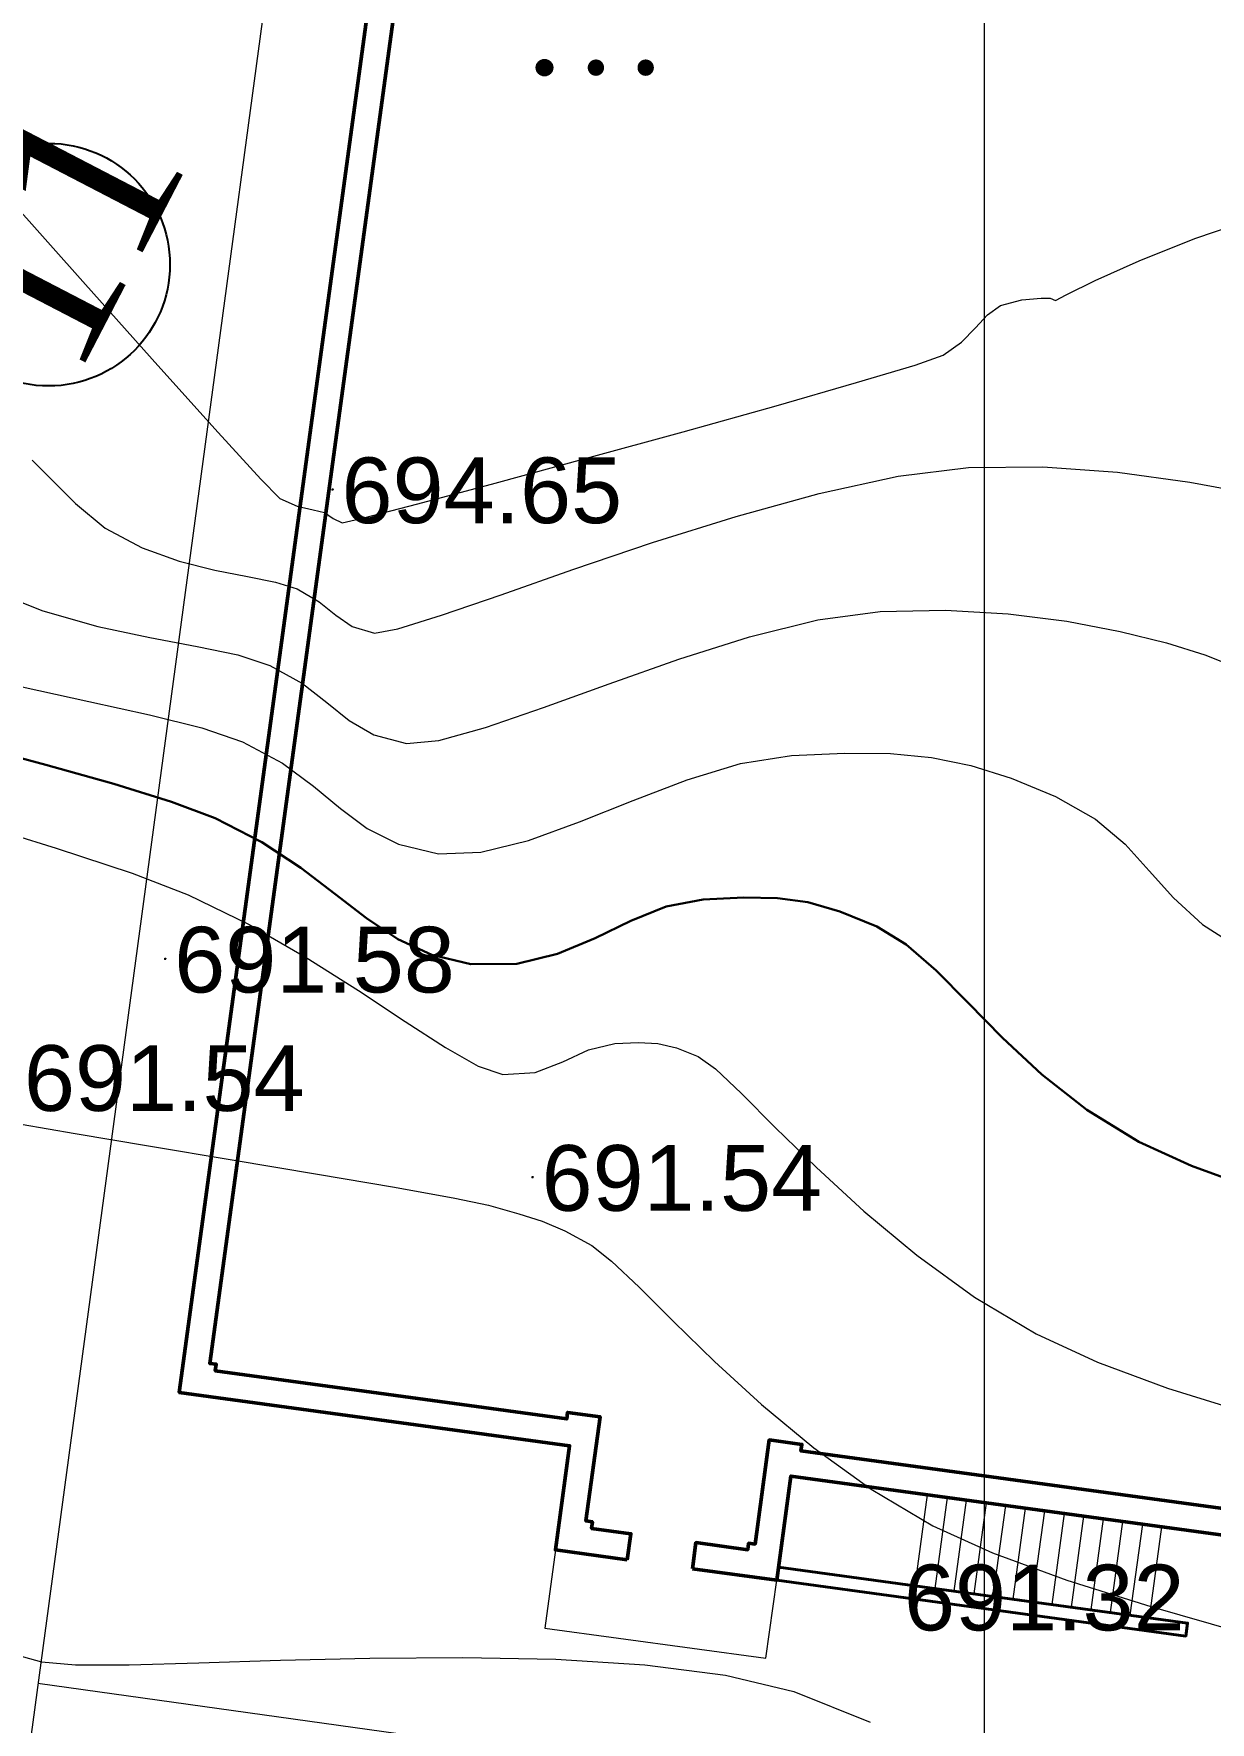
# Model space of a CAD drawing. Header units: feet. Extents: x 3381 to 683784, y 675186 to 4376258.
# Drawn here: x 682597.73 to 682615.64, y 4375721.97 to 4375747.67 of the extents above; entities that cross this region are included whole.
import ezdxf

# ---------------------------------------------------------------- set-up
doc = ezdxf.new("R2010")
doc.units = ezdxf.units.FT
doc.header["$MEASUREMENT"] = 0
doc.header["$PDMODE"] = 34
doc.header["$PDSIZE"] = 0.01
doc.linetypes.add('DUZ', pattern=[0])
doc.layers.get('0').update_dxf_attribs({"linetype": 'CONTINUOUS'})
for name, color, linetype in [('0_Point_Height', 2, 'CONTINUOUS'), ('0_Point_Point', 7, 'CONTINUOUS'), ('col bitkisi', 7, 'CONTINUOUS'), ('Layer8', 7, 'CONTINUOUS')]:
    doc.layers.add(name, color=color, linetype=linetype)
for name, color, linetype, lineweight in [('ANA HORIZONTAL', 24, 'CONTINUOUS', 30), ('HORIZANTAL', 24, 'CONTINUOUS', 13), ('km setka', 170, 'CONTINUOUS', 15)]:
    doc.layers.add(name, color=color, linetype=linetype, lineweight=lineweight)
doc.styles.get("Standard").update_dxf_attribs({"font": 'arial.ttf', "height": 2})
doc.styles.add('style5', font='ariall.ttf', dxfattribs={"height": 400})
pattern_1 = [(90, (1766.15535, 840.54114), (-0.707106781, 0.707106781), [0.1875, -1.226713563]), (45, (1766.1554, 840.5411), (-0.70710678119, 0.70710678119), [0.1875, -0.8125]), (135, (1766.1554, 840.5411), (-0.70710678119, -0.70710678119), [0.1875, -0.8125])]

msp = doc.modelspace()

# ---------------------------------------------------------------- hatches: boundary and pattern name
at = {"lineweight": 25}
h = msp.add_hatch(dxfattribs=at)
h.set_pattern_fill('GRASS', color=3)
h.set_pattern_definition(pattern_1)
edge = h.paths.add_edge_path(flags=16)
edge.add_arc((682579.126, 4375717.036), 3.56, 0, 360)
edge = h.paths.add_edge_path()
edge.add_line((682581.918, 4375719.244), (682586.455, 4375718.637))
edge.add_line((682586.455, 4375718.637), (682586.842, 4375721.526))
edge.add_line((682586.842, 4375721.526), (682579.516, 4375722.515))
edge.add_line((682579.516, 4375722.515), (682581.657, 4375738.371))
edge.add_line((682581.657, 4375738.371), (682590.03, 4375737.24))
edge.add_line((682590.03, 4375737.24), (682590.757, 4375742.624))
edge.add_line((682590.757, 4375742.624), (682586.105, 4375743.295))
edge.add_line((682586.105, 4375743.295), (682586.919, 4375748.936))
edge.add_line((682586.919, 4375748.936), (682595.041, 4375747.783))
edge.add_line((682595.041, 4375747.783), (682598.787, 4375774.898))
edge.add_line((682598.787, 4375774.898), (682598.88, 4375775.588))
edge.add_line((682598.88, 4375775.588), (682598.609, 4375775.095))
edge.add_line((682598.609, 4375775.095), (682561.072, 4375701.765))
edge.add_line((682561.072, 4375701.765), (682652.667, 4375673.889))
edge.add_line((682652.667, 4375673.889), (682684.525, 4375754.529))
edge.add_line((682684.525, 4375754.529), (682677.414, 4375757.25))
edge.add_line((682677.414, 4375757.25), (682675.66, 4375752.667))
edge.add_line((682675.66, 4375752.667), (682667.296, 4375755.6))
edge.add_arc((682826.725, 4375690.715), 172.127, 157.85455, 159.31778)
edge.add_line((682665.691, 4375751.508), (682679.056, 4375749.711))
edge.add_line((682679.056, 4375749.711), (682678.314, 4375744.463))
edge.add_line((682678.314, 4375744.463), (682664.985, 4375746.27))
edge.add_arc((682665.285, 4375743.129), 3.155, 95.4615, 167.5925)
edge.add_line((682662.203, 4375743.807), (682662.203, 4375742.852))
edge.add_line((682662.203, 4375742.852), (682663.87, 4375743.246))
edge.add_line((682663.87, 4375743.246), (682669.462, 4375742.267))
edge.add_line((682669.462, 4375742.267), (682667.512, 4375729.083))
edge.add_line((682667.512, 4375729.083), (682667.293, 4375729.083))
edge.add_line((682667.293, 4375729.083), (682662.203, 4375729.801))
edge.add_line((682662.203, 4375729.801), (682662.815, 4375735.168))
edge.add_line((682662.815, 4375735.168), (682667.918, 4375734.469))
edge.add_line((682667.918, 4375734.469), (682668.269, 4375737.031))
edge.add_line((682668.269, 4375737.031), (682663.089, 4375737.741))
edge.add_line((682663.089, 4375737.741), (682663.684, 4375742.829))
edge.add_line((682663.684, 4375742.829), (682662.104, 4375742.62))
edge.add_line((682662.104, 4375742.62), (682660.048, 4375726.654))
edge.add_line((682660.048, 4375726.654), (682668.784, 4375725.445))
edge.add_line((682668.784, 4375725.445), (682667.953, 4375718.089))
edge.add_line((682667.953, 4375718.089), (682659.17, 4375719.305))
edge.add_line((682659.17, 4375719.305), (682658.791, 4375716.654))
edge.add_line((682658.791, 4375716.654), (682652.663, 4375717.458))
edge.add_arc((682652.227, 4375707.467), 10, 87.4993, 110.7786)
edge.add_line((682648.679, 4375716.817), (682658.429, 4375715.391))
edge.add_line((682658.429, 4375715.391), (682657.802, 4375711.896))
edge.add_line((682657.802, 4375711.896), (682654.491, 4375712.422))
edge.add_line((682654.491, 4375712.422), (682654.885, 4375715.496))
edge.add_line((682654.885, 4375715.496), (682652.353, 4375715.831))
edge.add_line((682652.353, 4375715.831), (682651.948, 4375712.769))
edge.add_line((682651.948, 4375712.769), (682648.624, 4375713.209))
edge.add_line((682648.624, 4375713.209), (682648.977, 4375716.307))
edge.add_line((682648.977, 4375716.307), (682648.183, 4375716.613))
edge.add_arc((682652.396, 4375707.255), 10.263, 114.2395, 179.0096)
edge.add_line((682642.135, 4375707.432), (682641.785, 4375704.796))
edge.add_line((682641.785, 4375704.796), (682638.798, 4375705.123))
edge.add_line((682638.798, 4375705.123), (682637.918, 4375700.26))
edge.add_line((682637.918, 4375700.26), (682629.208, 4375701.474))
edge.add_line((682629.208, 4375701.474), (682629.896, 4375706.374))
edge.add_line((682629.896, 4375706.374), (682622.97, 4375707.293))
edge.add_line((682622.97, 4375707.293), (682622.557, 4375704.184))
edge.add_line((682622.557, 4375704.184), (682595.928, 4375707.777))
edge.add_line((682595.928, 4375707.777), (682585.207, 4375709.32))
edge.add_line((682585.207, 4375709.32), (682586.256, 4375717.15))
edge.add_line((682586.256, 4375717.15), (682582.635, 4375717.635))
edge.add_arc((682579.126, 4375717.036), 3.56, 9.688, 38.3434)
h = msp.add_hatch(dxfattribs=at)
h.set_pattern_fill('GRASS', color=3)
h.set_pattern_definition(pattern_1)
edge = h.paths.add_edge_path(flags=16)
edge.add_arc((682579.126, 4375717.036), 3.56, 0, 360)
edge = h.paths.add_edge_path()
edge.add_line((682581.918, 4375719.244), (682586.455, 4375718.637))
edge.add_line((682586.455, 4375718.637), (682586.842, 4375721.526))
edge.add_line((682586.842, 4375721.526), (682579.516, 4375722.515))
edge.add_line((682579.516, 4375722.515), (682581.657, 4375738.371))
edge.add_line((682581.657, 4375738.371), (682590.03, 4375737.24))
edge.add_line((682590.03, 4375737.24), (682590.757, 4375742.624))
edge.add_line((682590.757, 4375742.624), (682586.105, 4375743.295))
edge.add_line((682586.105, 4375743.295), (682586.919, 4375748.936))
edge.add_line((682586.919, 4375748.936), (682595.041, 4375747.783))
edge.add_line((682595.041, 4375747.783), (682598.787, 4375774.898))
edge.add_line((682598.787, 4375774.898), (682598.88, 4375775.588))
edge.add_line((682598.88, 4375775.588), (682598.609, 4375775.095))
edge.add_line((682598.609, 4375775.095), (682561.072, 4375701.765))
edge.add_line((682561.072, 4375701.765), (682652.667, 4375673.889))
edge.add_line((682652.667, 4375673.889), (682684.525, 4375754.529))
edge.add_line((682684.525, 4375754.529), (682677.414, 4375757.25))
edge.add_line((682677.414, 4375757.25), (682675.66, 4375752.667))
edge.add_line((682675.66, 4375752.667), (682667.296, 4375755.6))
edge.add_arc((682826.725, 4375690.715), 172.127, 157.85455, 159.31778)
edge.add_line((682665.691, 4375751.508), (682679.056, 4375749.711))
edge.add_line((682679.056, 4375749.711), (682678.314, 4375744.463))
edge.add_line((682678.314, 4375744.463), (682664.985, 4375746.27))
edge.add_arc((682665.285, 4375743.129), 3.155, 95.4615, 167.5925)
edge.add_line((682662.203, 4375743.807), (682662.203, 4375742.852))
edge.add_line((682662.203, 4375742.852), (682663.87, 4375743.246))
edge.add_line((682663.87, 4375743.246), (682669.462, 4375742.267))
edge.add_line((682669.462, 4375742.267), (682667.512, 4375729.083))
edge.add_line((682667.512, 4375729.083), (682667.293, 4375729.083))
edge.add_line((682667.293, 4375729.083), (682662.203, 4375729.801))
edge.add_line((682662.203, 4375729.801), (682662.815, 4375735.168))
edge.add_line((682662.815, 4375735.168), (682667.918, 4375734.469))
edge.add_line((682667.918, 4375734.469), (682668.269, 4375737.031))
edge.add_line((682668.269, 4375737.031), (682663.089, 4375737.741))
edge.add_line((682663.089, 4375737.741), (682663.684, 4375742.829))
edge.add_line((682663.684, 4375742.829), (682662.104, 4375742.62))
edge.add_line((682662.104, 4375742.62), (682660.048, 4375726.654))
edge.add_line((682660.048, 4375726.654), (682668.784, 4375725.445))
edge.add_line((682668.784, 4375725.445), (682667.953, 4375718.089))
edge.add_line((682667.953, 4375718.089), (682659.17, 4375719.305))
edge.add_line((682659.17, 4375719.305), (682658.791, 4375716.654))
edge.add_line((682658.791, 4375716.654), (682652.663, 4375717.458))
edge.add_arc((682652.227, 4375707.467), 10, 87.4993, 110.7786)
edge.add_line((682648.679, 4375716.817), (682658.429, 4375715.391))
edge.add_line((682658.429, 4375715.391), (682657.802, 4375711.896))
edge.add_line((682657.802, 4375711.896), (682654.491, 4375712.422))
edge.add_line((682654.491, 4375712.422), (682654.885, 4375715.496))
edge.add_line((682654.885, 4375715.496), (682652.353, 4375715.831))
edge.add_line((682652.353, 4375715.831), (682651.948, 4375712.769))
edge.add_line((682651.948, 4375712.769), (682648.624, 4375713.209))
edge.add_line((682648.624, 4375713.209), (682648.977, 4375716.307))
edge.add_line((682648.977, 4375716.307), (682648.183, 4375716.613))
edge.add_arc((682652.396, 4375707.255), 10.263, 114.2395, 179.0096)
edge.add_line((682642.135, 4375707.432), (682641.785, 4375704.796))
edge.add_line((682641.785, 4375704.796), (682638.798, 4375705.123))
edge.add_line((682638.798, 4375705.123), (682637.918, 4375700.26))
edge.add_line((682637.918, 4375700.26), (682629.208, 4375701.474))
edge.add_line((682629.208, 4375701.474), (682629.896, 4375706.374))
edge.add_line((682629.896, 4375706.374), (682622.97, 4375707.293))
edge.add_line((682622.97, 4375707.293), (682623.404, 4375710.567))
edge.add_arc((682620.431, 4375710.962), 3, 352.4412, 442.1402)
edge.add_line((682620.841, 4375713.934), (682608.946, 4375715.58))
edge.add_line((682608.946, 4375715.58), (682607.684, 4375706.157))
edge.add_line((682607.684, 4375706.157), (682600.38, 4375707.136))
edge.add_line((682600.38, 4375707.136), (682601.634, 4375716.585))
edge.add_line((682601.634, 4375716.585), (682598.619, 4375717.007))
edge.add_line((682598.619, 4375717.007), (682597.358, 4375707.502))
edge.add_line((682597.358, 4375707.502), (682595.928, 4375707.777))
edge.add_line((682595.928, 4375707.777), (682585.207, 4375709.32))
edge.add_line((682585.207, 4375709.32), (682586.256, 4375717.15))
edge.add_line((682586.256, 4375717.15), (682582.635, 4375717.635))
edge.add_arc((682579.126, 4375717.036), 3.56, 9.688, 38.3434)
at = {"layer": 'col bitkisi', "ltscale": 1.5}
h = msp.add_hatch(color=256, dxfattribs=at)
edge = h.paths.add_edge_path()
edge.add_arc((682605.507, 4375747.152), 0.125, 0, 360)
h = msp.add_hatch(color=256, dxfattribs=at)
edge = h.paths.add_edge_path()
edge.add_arc((682606.29, 4375747.152), 0.125, 0, 360)
h = msp.add_hatch(color=256, dxfattribs=at)
edge = h.paths.add_edge_path()
edge.add_arc((682607.048, 4375747.152), 0.125, 0, 360)

# ---------------------------------------------------------------- linework, layer by layer
at = {"color": 7, "lineweight": 18, "elevation": -686.994}
for points in [[(682590.922, 4375716.526), (682598.886, 4375775.635), (682604.849, 4375774.829), (682596.869, 4375715.728)], [(682611.15, 4375724.049), (682611.34, 4375725.436), (682611.637, 4375725.395), (682611.448, 4375724.008), (682611.745, 4375723.968), (682611.934, 4375725.355), (682612.232, 4375725.314), (682612.042, 4375723.927), (682612.339, 4375723.886), (682612.529, 4375725.273), (682612.826, 4375725.233), (682612.637, 4375723.846), (682612.934, 4375723.805), (682613.123, 4375725.192), (682613.421, 4375725.152), (682613.231, 4375723.765), (682613.528, 4375723.724), (682613.718, 4375725.111), (682614.015, 4375725.071), (682613.826, 4375723.683), (682614.123, 4375723.643), (682614.312, 4375725.03), (682614.609, 4375724.989), (682614.42, 4375723.602), (682614.717, 4375723.562), (682614.907, 4375724.949)], [(682605.674, 4375724.595), (682605.512, 4375723.406), (682608.878, 4375722.946), (682609.043, 4375724.135)]]:
    msp.add_lwpolyline(points, dxfattribs=at)
at = {"color": 7, "lineweight": 50, "elevation": -686.994}
for points in [[(682605.682, 4375769.002), (682599.946, 4375726.992), (682605.89, 4375726.18), (682605.674, 4375724.595), (682606.768, 4375724.445)], [(682606.768, 4375724.445), (682606.822, 4375724.842), (682606.223, 4375724.923), (682606.237, 4375725.022), (682606.138, 4375725.036), (682606.354, 4375726.621), (682605.859, 4375726.689), (682605.845, 4375726.59), (682600.495, 4375727.321), (682600.509, 4375727.42), (682600.41, 4375727.433), (682606.011, 4375768.453)], [(682607.758, 4375724.31), (682607.812, 4375724.706), (682608.601, 4375724.599), (682608.615, 4375724.698), (682608.714, 4375724.684), (682608.93, 4375726.27), (682609.426, 4375726.202), (682609.412, 4375726.103), (682634.182, 4375722.72), (682634.196, 4375722.819), (682634.691, 4375722.752), (682634.894, 4375724.238), (682635.291, 4375724.184), (682635.02, 4375722.202), (682609.259, 4375725.72), (682609.043, 4375724.135), (682607.758, 4375724.31)]]:
    msp.add_lwpolyline(points, dxfattribs=at)
at = {"color": 7, "lineweight": 18, "elevation": -686.994}
msp.add_lwpolyline([(682597.792, 4375722.566), (682631.868, 4375717.809, 0.4762), (682638.158, 4375723.006), (682643.719, 4375763.732)], format="xyb", dxfattribs=at)
at = {"color": 7, "lineweight": 40, "elevation": -686.994}
msp.add_lwpolyline([(682609.043, 4375724.135), (682609.07, 4375724.333), (682615.298, 4375723.482), (682615.27, 4375723.284)], close=True, dxfattribs=at)
at = {"color": 7, "linetype": 'DUZ', "lineweight": 25}
msp.add_circle((682597.958, 4375744.154, 1386.006), 1.846, dxfattribs=at)
at = {"layer": '0_Point_Point'}
for p in [(682602.281, 4375740.734, 7.657), (682599.734, 4375733.592, 4.588), (682605.326, 4375730.27, 4.542), (682610.844, 4375723.885, 4.322)]:
    msp.add_point(p, dxfattribs=at)
at = {"layer": 'ANA HORIZONTAL', "color": 32, "lineweight": 30, "elevation": 5.506}
msp.add_lwpolyline([(682596.78, 4375736.846), (682597.917, 4375736.541), (682598.951, 4375736.251), (682599.829, 4375735.979), (682600.496, 4375735.729), (682601.203, 4375735.366), (682601.797, 4375734.975), (682602.316, 4375734.581), (682602.796, 4375734.211), (682603.276, 4375733.891), (682603.793, 4375733.649), (682604.384, 4375733.509), (682605.084, 4375733.513), (682605.707, 4375733.667), (682606.279, 4375733.907), (682606.822, 4375734.168), (682607.362, 4375734.386), (682607.923, 4375734.495), (682608.543, 4375734.524), (682609.053, 4375734.515), (682609.518, 4375734.451), (682610.002, 4375734.313), (682610.567, 4375734.084), (682611.013, 4375733.809), (682611.468, 4375733.412), (682611.951, 4375732.926), (682612.482, 4375732.387), (682613.081, 4375731.83), (682613.766, 4375731.292), (682614.558, 4375730.806), (682615.355, 4375730.439), (682616.233, 4375730.12)], dxfattribs=at)
at = {"layer": 'col bitkisi', "lineweight": 13, "ltscale": 1.5}
msp.add_circle((682605.507, 4375747.152, -686.994), 0.125, dxfattribs=at)
at = {"layer": 'HORIZANTAL', "color": 32, "linetype": 'Continuous', "lineweight": 13}
for points, elevation in [([(682597.332, 4375745.187), (682598.52, 4375743.85), (682599.62, 4375742.619), (682600.541, 4375741.598), (682601.19, 4375740.889), (682601.478, 4375740.597), (682601.741, 4375740.48), (682601.983, 4375740.425), (682602.156, 4375740.383), (682602.292, 4375740.291), (682602.428, 4375740.227), (682602.759, 4375740.303), (682603.581, 4375740.516), (682604.755, 4375740.829), (682606.147, 4375741.207), (682607.619, 4375741.612), (682609.035, 4375742.008), (682610.257, 4375742.359), (682611.15, 4375742.627), (682611.576, 4375742.777), (682611.858, 4375742.975), (682612.069, 4375743.191), (682612.253, 4375743.388), (682612.452, 4375743.53), (682612.776, 4375743.619), (682613.07, 4375743.643), (682613.204, 4375743.642), (682613.286, 4375743.611), (682613.448, 4375743.694), (682613.89, 4375743.912), (682614.562, 4375744.214), (682615.41, 4375744.553), (682616.383, 4375744.88)], 7.506), ([(682597.709, 4375741.179), (682598.368, 4375740.521), (682598.821, 4375740.143), (682599.381, 4375739.844), (682599.945, 4375739.64), (682600.488, 4375739.504), (682600.984, 4375739.407), (682601.41, 4375739.322), (682601.741, 4375739.22), (682602.078, 4375739.023), (682602.328, 4375738.819), (682602.578, 4375738.648), (682602.917, 4375738.548), (682603.275, 4375738.61), (682603.94, 4375738.818), (682604.849, 4375739.132), (682605.941, 4375739.514), (682607.153, 4375739.924), (682608.424, 4375740.323), (682609.69, 4375740.673), (682610.891, 4375740.935), (682611.964, 4375741.069), (682613.094, 4375741.079), (682614.232, 4375740.996), (682615.333, 4375740.845), (682616.352, 4375740.654)], 7.006), ([(682597.011, 4375739.224), (682597.868, 4375738.888), (682598.707, 4375738.65), (682599.499, 4375738.48), (682600.219, 4375738.345), (682600.837, 4375738.214), (682601.326, 4375738.056), (682601.821, 4375737.781), (682602.196, 4375737.489), (682602.532, 4375737.216), (682602.909, 4375736.997), (682603.406, 4375736.868), (682603.899, 4375736.914), (682604.611, 4375737.112), (682605.493, 4375737.414), (682606.491, 4375737.776), (682607.554, 4375738.149), (682608.63, 4375738.488), (682609.669, 4375738.747), (682610.617, 4375738.878), (682611.614, 4375738.895), (682612.568, 4375738.839), (682613.46, 4375738.727), (682614.269, 4375738.574), (682614.976, 4375738.397), (682615.561, 4375738.214), (682616.005, 4375738.039)], 6.506), ([(682597.556, 4375737.729), (682598.568, 4375737.505), (682599.493, 4375737.304), (682600.288, 4375737.106), (682600.911, 4375736.892), (682601.517, 4375736.567), (682601.991, 4375736.219), (682602.4, 4375735.877), (682602.809, 4375735.572), (682603.285, 4375735.333), (682603.895, 4375735.188), (682604.54, 4375735.211), (682605.263, 4375735.392), (682606.042, 4375735.673), (682606.855, 4375735.999), (682607.679, 4375736.314), (682608.491, 4375736.562), (682609.27, 4375736.687), (682610.079, 4375736.721), (682610.774, 4375736.714), (682611.399, 4375736.654), (682611.997, 4375736.533), (682612.612, 4375736.338), (682613.286, 4375736.061), (682613.897, 4375735.717), (682614.347, 4375735.336), (682614.715, 4375734.932), (682615.081, 4375734.521), (682615.525, 4375734.115), (682616.127, 4375733.728)], 6.006), ([(682596.698, 4375735.699), (682598.073, 4375735.276), (682599.23, 4375734.892), (682600.081, 4375734.565), (682601.011, 4375734.111), (682601.881, 4375733.611), (682602.677, 4375733.106), (682603.387, 4375732.636), (682603.998, 4375732.24), (682604.498, 4375731.958), (682604.872, 4375731.829), (682605.363, 4375731.861), (682605.784, 4375732.021), (682606.175, 4375732.203), (682606.576, 4375732.304), (682606.939, 4375732.319), (682607.233, 4375732.302), (682607.516, 4375732.237), (682607.849, 4375732.106), (682608.109, 4375731.915), (682608.504, 4375731.54), (682609.021, 4375731.026), (682609.648, 4375730.415), (682610.371, 4375729.751), (682611.177, 4375729.079), (682612.054, 4375728.442), (682612.99, 4375727.883), (682613.926, 4375727.453), (682614.993, 4375727.059), (682616.138, 4375726.702)], 5.006), ([(682597.541, 4375731.076), (682598.36, 4375730.933), (682599.477, 4375730.745), (682600.754, 4375730.533), (682602.049, 4375730.316), (682603.225, 4375730.116), (682604.14, 4375729.95), (682604.656, 4375729.84), (682605.115, 4375729.712), (682605.472, 4375729.598), (682605.815, 4375729.451), (682606.229, 4375729.226), (682606.529, 4375728.991), (682606.946, 4375728.592), (682607.471, 4375728.07), (682608.095, 4375727.463), (682608.81, 4375726.809), (682609.609, 4375726.148), (682610.482, 4375725.519), (682611.421, 4375724.961), (682612.33, 4375724.55), (682613.459, 4375724.137), (682614.739, 4375723.733), (682616.099, 4375723.346)], 4.506), ([(682593.99, 4375724.107), (682594.36, 4375724.007), (682594.664, 4375723.973), (682594.971, 4375723.946), (682595.351, 4375723.868), (682595.727, 4375723.727), (682596.154, 4375723.523), (682596.643, 4375723.292), (682597.205, 4375723.07), (682597.85, 4375722.892), (682598.367, 4375722.847), (682599.186, 4375722.848), (682600.246, 4375722.877), (682601.487, 4375722.916), (682602.847, 4375722.95), (682604.266, 4375722.96), (682605.682, 4375722.932), (682607.034, 4375722.846), (682608.262, 4375722.688), (682609.304, 4375722.439), (682610.465, 4375721.973)], 4.006)]:
    msp.add_lwpolyline(points, dxfattribs=dict(at, elevation=elevation))
at = {"layer": 'km setka', "elevation": -686.994, "flags": 128}
msp.add_lwpolyline([(682612.203, 4375847.878), (682612.203, 4375673.561)], dxfattribs=at)

# ---------------------------------------------------------------- texts
at = {"layer": '0_Point_Height', "color": 0}
for s, p in [('694.65', (682602.417, 4375740.22, 7.657)), ('691.58', (682599.87, 4375733.078, 4.588)), ('691.54', (682597.582, 4375731.276, 4.551)), ('691.54', (682605.462, 4375729.756, 4.542)), ('691.32', (682610.98, 4375723.371, 4.322))]:
    msp.add_text(s, height=1, dxfattribs=at).set_placement(p)
at = {"layer": 'Layer8', "color": 0, "lineweight": 18, "insert": (682598.365, 4375742.371, 1386.006), "char_height": 2.5, "width": 81.30669, "attachment_point": 7, "rotation": 62.5631, "style": 'style5'}
msp.add_mtext('{\\fTimes New Roman|b0|i0|c238|p18;11}', dxfattribs=at)

doc.saveas('drawing.dxf')
